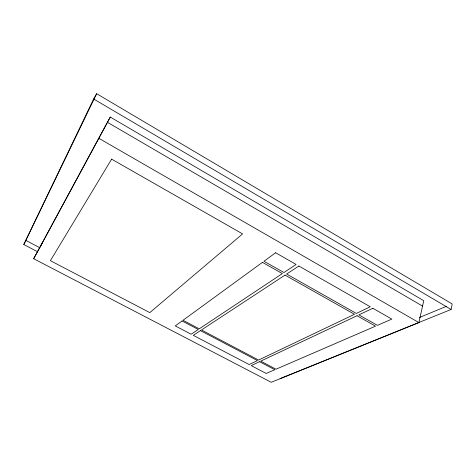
<?xml version="1.0" encoding="UTF-8"?>
<svg xmlns="http://www.w3.org/2000/svg" width="476" height="476" viewBox="0 0 476 476"><rect width="100%" height="100%" fill="white"/><g stroke="black" fill="none" stroke-linecap="round" stroke-linejoin="round"><path stroke-width="0.71" d="M280.061 378.646L451.111 309.471L452.2 303.956L96.67 93.712L93.635 98.984L23.8 244.533L37.634 251.774M418.904 322.585L423.747 300.701L110.277 117.06L33.665 258.724L271.219 382.287L418.904 322.585L98.651 138.201M23.8 244.533L96.67 93.712M40.484 246.3L110.277 117.06M33.665 258.724L42.727 242.219M419.267 317.569L446.708 306.229M26.067 240.511L39.883 247.77M107.409 122.272L422.551 306.104M93.635 98.984L451.111 309.471M111.628 159.139L50.402 260.675L149.797 312.619L242.599 233.906L111.628 159.139M182.076 320.961L175.269 325.923L191.138 334.217L198.272 329.475L182.076 320.961M262.46 262.359L183.022 320.271L199.265 328.815L282.357 273.587L262.46 262.359M275.628 252.762L263.99 261.253L283.952 272.528L296.102 264.454L275.628 252.762M200.455 330.624L193.28 335.336L249.168 364.539L257.457 360.588L200.455 330.624M285.035 275.098L201.455 329.969L258.605 360.04L354.507 314.303L285.035 275.098M298.857 266.024L286.635 274.045L356.334 313.434L370.263 306.788L298.857 266.024M259.539 361.683L251.215 365.61L266.209 373.446L274.825 369.721L259.539 361.683M357.036 315.731L260.699 361.141L276.02 369.197L375.516 326.161L357.036 315.731M372.857 308.269L358.868 314.862L377.414 325.346L391.837 319.104L372.857 308.269"/></g></svg>
